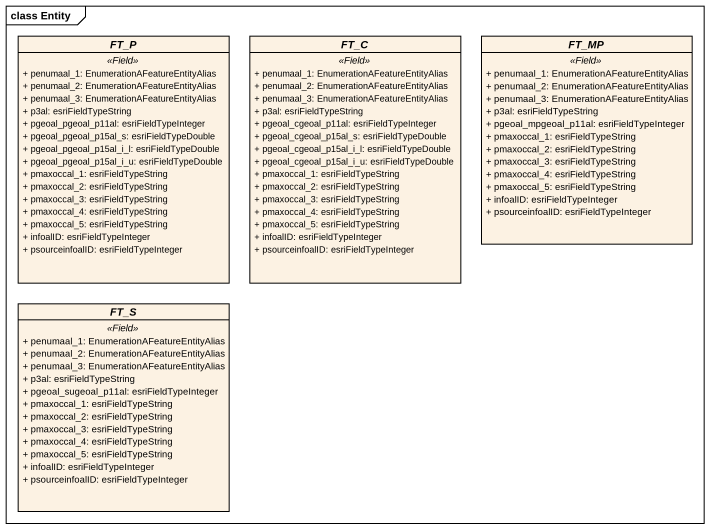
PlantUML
@startuml
mainframe class Entity
hide circle
hide empty members
skinparam classAttributeIconSize 0
abstract class FT_P {
  .. <<Field>> ..
  + penumaal_1: EnumerationAFeatureEntityAlias
  + penumaal_2: EnumerationAFeatureEntityAlias
  + penumaal_3: EnumerationAFeatureEntityAlias
  + p3al: esriFieldTypeString
  + pgeoal_pgeoal_p11al: esriFieldTypeInteger
  + pgeoal_pgeoal_p15al_s: esriFieldTypeDouble
  + pgeoal_pgeoal_p15al_i_l: esriFieldTypeDouble
  + pgeoal_pgeoal_p15al_i_u: esriFieldTypeDouble
  + pmaxoccal_1: esriFieldTypeString
  + pmaxoccal_2: esriFieldTypeString
  + pmaxoccal_3: esriFieldTypeString
  + pmaxoccal_4: esriFieldTypeString
  + pmaxoccal_5: esriFieldTypeString
  + infoalID: esriFieldTypeInteger
  + psourceinfoalID: esriFieldTypeInteger
}
abstract class FT_C {
  .. <<Field>> ..
  + penumaal_1: EnumerationAFeatureEntityAlias
  + penumaal_2: EnumerationAFeatureEntityAlias
  + penumaal_3: EnumerationAFeatureEntityAlias
  + p3al: esriFieldTypeString
  + pgeoal_cgeoal_p11al: esriFieldTypeInteger
  + pgeoal_cgeoal_p15al_s: esriFieldTypeDouble
  + pgeoal_cgeoal_p15al_i_l: esriFieldTypeDouble
  + pgeoal_cgeoal_p15al_i_u: esriFieldTypeDouble
  + pmaxoccal_1: esriFieldTypeString
  + pmaxoccal_2: esriFieldTypeString
  + pmaxoccal_3: esriFieldTypeString
  + pmaxoccal_4: esriFieldTypeString
  + pmaxoccal_5: esriFieldTypeString
  + infoalID: esriFieldTypeInteger
  + psourceinfoalID: esriFieldTypeInteger
}
abstract class FT_MP {
  .. <<Field>> ..
  + penumaal_1: EnumerationAFeatureEntityAlias
  + penumaal_2: EnumerationAFeatureEntityAlias
  + penumaal_3: EnumerationAFeatureEntityAlias
  + p3al: esriFieldTypeString
  + pgeoal_mpgeoal_p11al: esriFieldTypeInteger
  + pmaxoccal_1: esriFieldTypeString
  + pmaxoccal_2: esriFieldTypeString
  + pmaxoccal_3: esriFieldTypeString
  + pmaxoccal_4: esriFieldTypeString
  + pmaxoccal_5: esriFieldTypeString
  + infoalID: esriFieldTypeInteger
  + psourceinfoalID: esriFieldTypeInteger
}
abstract class FT_S {
  .. <<Field>> ..
  + penumaal_1: EnumerationAFeatureEntityAlias
  + penumaal_2: EnumerationAFeatureEntityAlias
  + penumaal_3: EnumerationAFeatureEntityAlias
  + p3al: esriFieldTypeString
  + pgeoal_sugeoal_p11al: esriFieldTypeInteger
  + pmaxoccal_1: esriFieldTypeString
  + pmaxoccal_2: esriFieldTypeString
  + pmaxoccal_3: esriFieldTypeString
  + pmaxoccal_4: esriFieldTypeString
  + pmaxoccal_5: esriFieldTypeString
  + infoalID: esriFieldTypeInteger
  + psourceinfoalID: esriFieldTypeInteger
}
@enduml
